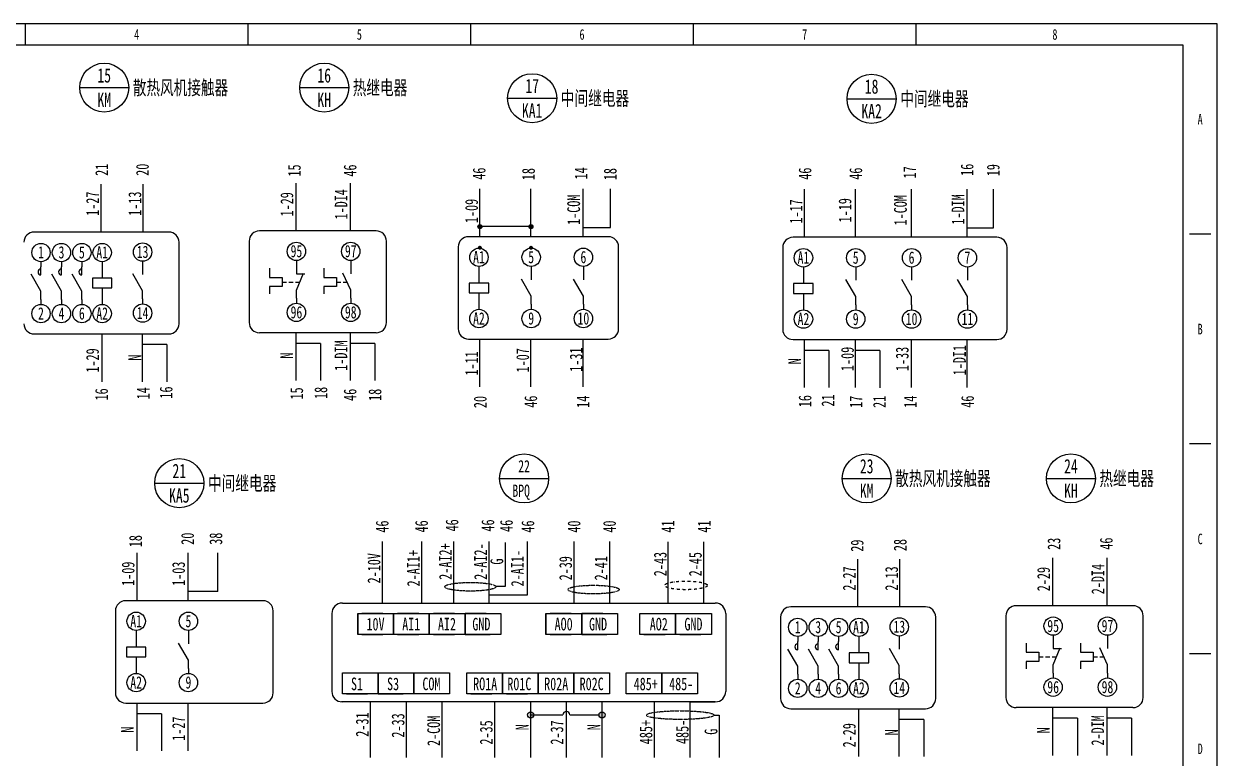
# Model space of a CAD drawing. Header units: millimetres. Extents: x 401220 to 2750366, y -101310 to 943175.
# Drawn here: x 1201419 to 1242890, y 408745 to 434274 of the extents above; entities that cross this region are included whole.
import ezdxf
from ezdxf.enums import TextEntityAlignment as Align

# ---------------------------------------------------------------- set-up
doc = ezdxf.new("R2010")
doc.units = ezdxf.units.MM
doc.linetypes.add('DASHDOT', pattern=[1, 0.5, -0.25, 0, -0.25])
doc.styles.add('IDQSTYLE', font='NSimSun.ttf', dxfattribs={"width": 0.7})

msp = doc.modelspace()

# ---------------------------------------------------------------- hatches: boundary and pattern name
h = msp.add_hatch(color=256)
h.dxf.hatch_style = 1
h.paths.add_polyline_path([(1217268.5, 427294.2, 0.4142136), (1217199.2, 427224.8), (1217268.5, 427224.8)])
h.paths.add_polyline_path([(1217268.5, 427224.8), (1217199.2, 427224.8, 0.4142136), (1217268.5, 427155.4)])
h.paths.add_polyline_path([(1217337.9, 427224.8, 0.4142136), (1217268.5, 427294.2), (1217268.5, 427155.4, 0.4142136)])
h = msp.add_hatch(color=256)
h.dxf.hatch_style = 1
h.paths.add_polyline_path([(1219043.9, 427294.2, 0.4142136), (1218974.5, 427224.8), (1219043.9, 427224.8)])
h.paths.add_polyline_path([(1219043.9, 427224.8), (1218974.5, 427224.8, 0.4142136), (1219043.9, 427155.4)])
h.paths.add_polyline_path([(1219113.2, 427224.8, 0.4142136), (1219043.9, 427294.2), (1219043.9, 427155.4, 0.4142136)])
h = msp.add_hatch(color=256)
h.dxf.hatch_style = 1
h.paths.add_polyline_path([(1217268.5, 426559.2, 0.4142136), (1217199.2, 426489.8), (1217268.5, 426489.8)])
h.paths.add_polyline_path([(1217268.5, 426489.8), (1217199.2, 426489.8, 0.4142136), (1217268.5, 426420.4)])
h.paths.add_polyline_path([(1217337.9, 426489.8, 0.4142136), (1217268.5, 426559.2), (1217268.5, 426420.4, 0.4142136)])
h = msp.add_hatch(color=256)
h.dxf.hatch_style = 1
h.paths.add_polyline_path([(1219043.9, 426559.2, 0.4142136), (1218974.5, 426489.8), (1219043.9, 426489.8)])
h.paths.add_polyline_path([(1219043.9, 426489.8), (1218974.5, 426489.8, 0.4142136), (1219043.9, 426420.4)])
h.paths.add_polyline_path([(1219113.2, 426489.8, 0.4142136), (1219043.9, 426559.2), (1219043.9, 426420.4, 0.4142136)])
h = msp.add_hatch(color=256)
h.dxf.hatch_style = 1
h.paths.add_polyline_path([(1219033.1, 410357.5, 0.4142136), (1218925.1, 410249.5, 0.4142136), (1219033.1, 410141.5)])
h.paths.add_polyline_path([(1219141, 410249.5), (1219033.1, 410249.5), (1219033.1, 410141.5, 0.4142136)])
h.paths.add_polyline_path([(1219033.1, 410357.5), (1219033.1, 410249.5), (1219141, 410249.5, 0.4142136)])
h.paths.add_polyline_path([(1221515.5, 410357.5, 0.4142136), (1221407.6, 410249.5, 0.4142136), (1221515.5, 410141.5)])
h.paths.add_polyline_path([(1221515.5, 410357.5), (1221515.5, 410141.5, 0.4142136), (1221623.5, 410249.5, 0.4142136)])

# ---------------------------------------------------------------- linework, layer by layer
at = {"ltscale": 4}
for p, q in [((1201471.9, 433536.7), (1201471.9, 434273.7)), ((1209210.2, 433536.7), (1209210.2, 434273.7)), ((1216948.5, 433536.7), (1216948.5, 434273.7)), ((1224686.7, 433536.7), (1224686.7, 434273.7)), ((1232425, 433536.7), (1232425, 434273.7)), ((1241932.1, 426977.6), (1242669.1, 426977.6)), ((1241932.1, 419681.5), (1242669.1, 419681.5)), ((1241932.1, 412385.4), (1242669.1, 412385.4))]:
    msp.add_line(p, q, dxfattribs=at)
for p, q in [((1203361.9, 432056.8), (1205062.8, 432056.8)), ((1211006.5, 432056.8), (1212707.3, 432056.8)), ((1218231, 431686.3), (1219937.8, 431686.3)), ((1230028.2, 431668.4), (1231735, 431668.4)), ((1204103.4, 427035.4), (1204103.4, 428696)), ((1205568.4, 427035.4), (1205568.4, 428696)), ((1205568.4, 427035.4), (1205568.4, 428696)), ((1205568.4, 427035.4), (1205568.4, 428696)), ((1210885.6, 427076.2), (1210885.6, 428736.7)), ((1212772.6, 427076.2), (1212772.6, 428736.7)), ((1217268.5, 426872.2), (1217268.5, 428538.6)), ((1217268.5, 426872.2), (1217268.5, 428538.6)), ((1219043.9, 426872.2), (1219043.9, 428538.6)), ((1219043.9, 426872.2), (1219043.9, 428538.6)), ((1220858.6, 426872.2), (1220858.6, 428538.6)), ((1220858.6, 426872.2), (1220858.6, 428538.6)), ((1221810.1, 427459.7), (1221810.1, 428538.6)), ((1221810.1, 427195.4), (1221810.1, 428538.6)), ((1221810.1, 427459.7), (1221810.1, 428538.6)), ((1221810.1, 427195.4), (1221810.1, 428538.6)), ((1228547.3, 426854.3), (1228547.3, 428520.7)), ((1228547.3, 426854.3), (1228547.3, 428520.7)), ((1230322.6, 426854.3), (1230322.6, 428520.7)), ((1230322.6, 426854.3), (1230322.6, 428520.7)), ((1232264.4, 426854.3), (1232264.4, 428520.7)), ((1232264.4, 426854.3), (1232264.4, 428520.7)), ((1234206.1, 426854.3), (1234206.1, 428520.7)), ((1234206.1, 426854.3), (1234206.1, 428520.7)), ((1235120.2, 427177.6), (1235120.2, 428520.7)), ((1235120.2, 427177.6), (1235120.2, 428520.7)), ((1219043.9, 427224.8), (1217268.5, 427224.8)), ((1220858.6, 427195.4), (1221810.1, 427195.4)), ((1220858.6, 427195.4), (1221810.1, 427195.4)), ((1234206.1, 427177.6), (1235120.2, 427177.6)), ((1234206.1, 427177.6), (1235120.2, 427177.6)), ((1206456.5, 427035.4), (1201773.4, 427035.4)), ((1206456.5, 427035.4), (1201929.6, 427035.4)), ((1213666.4, 427076.2), (1209604.2, 427076.2)), ((1219936, 426872.2), (1216871, 426872.2)), ((1219936, 426872.2), (1216871, 426872.2)), ((1221731.5, 426872.2), (1216935.5, 426872.2)), ((1221731.5, 426872.2), (1216935.5, 426872.2)), ((1220557, 426872.2), (1217492, 426872.2)), ((1220557, 426872.2), (1217492, 426872.2)), ((1232187.5, 426854.3), (1228149.8, 426854.3)), ((1232187.5, 426854.3), (1228149.8, 426854.3)), ((1235233.5, 426854.3), (1232187.5, 426854.3)), ((1235233.5, 426854.3), (1232187.5, 426854.3)), ((1206810.8, 423846.4), (1206810.8, 426681.1)), ((1209249.9, 426721.8), (1209249.9, 423887.1)), ((1214020.8, 423887.1), (1214020.8, 426721.8)), ((1216515.4, 426516.6), (1216515.4, 423671.9)), ((1216515.4, 426516.6), (1216515.4, 423671.9)), ((1222087.1, 423671.9), (1222087.1, 426516.6)), ((1222087.1, 423671.9), (1222087.1, 426516.6)), ((1227794.2, 426498.7), (1227794.2, 423654.1)), ((1227794.2, 426498.7), (1227794.2, 423654.1)), ((1235589.1, 423654.1), (1235589.1, 426498.7)), ((1235589.1, 423654.1), (1235589.1, 426498.7)), ((1202014.5, 426004.6), (1202014.5, 425828.2)), ((1202725.7, 426004.6), (1202725.7, 425828.2)), ((1203434.4, 426004.6), (1203434.4, 425828.2)), ((1204140.6, 426004.6), (1204140.6, 425828.2)), ((1205545.2, 426020.5), (1205545.2, 425844.2)), ((1210891.5, 426045.3), (1210891.5, 425869)), ((1212778.5, 426045.3), (1212778.5, 425869)), ((1202014.5, 424977.8), (1201674.4, 425567)), ((1202014.5, 425544.7), (1202014.5, 425828.2)), ((1202725.7, 424977.8), (1202385.6, 425567)), ((1202725.7, 425544.7), (1202725.7, 425828.2)), ((1203434.4, 424977.8), (1203094.2, 425567)), ((1203434.4, 425544.7), (1203434.4, 425828.2)), ((1204140.6, 425828.2), (1204140.6, 425431.4)), ((1205545.2, 424993.8), (1205205, 425582.9)), ((1205545.2, 425844.2), (1205545.2, 425560.7)), ((1209952.7, 425775.3), (1209952.7, 425454.6)), ((1210891.5, 425869), (1210891.5, 425585.5)), ((1210891.5, 425018.6), (1211140.5, 425607.7)), ((1210891.5, 425585.5), (1211179, 425585.5)), ((1211839.8, 425775.3), (1211839.8, 425454.6)), ((1212778.5, 425018.6), (1212509.4, 425607.7)), ((1212778.5, 425869), (1212778.5, 425585.5)), ((1217235, 425837.7), (1217235, 425660.7)), ((1217235, 425837.7), (1217235, 425660.7)), ((1217235, 425660.7), (1217235, 425262.5)), ((1217235, 425660.7), (1217235, 425262.5)), ((1219049.8, 425837.7), (1219049.8, 425660.7)), ((1219049.8, 425837.7), (1219049.8, 425660.7)), ((1219049.8, 425660.7), (1219049.8, 425376.2)), ((1219049.8, 425660.7), (1219049.8, 425376.2)), ((1220864.5, 425837.7), (1220864.5, 425660.7)), ((1220864.5, 425837.7), (1220864.5, 425660.7)), ((1220864.5, 425660.7), (1220864.5, 425376.2)), ((1220864.5, 425660.7), (1220864.5, 425376.2)), ((1228513.8, 425819.9), (1228513.8, 425642.9)), ((1228513.8, 425819.9), (1228513.8, 425642.9)), ((1228513.8, 425642.9), (1228513.8, 425244.6)), ((1228513.8, 425642.9), (1228513.8, 425244.6)), ((1230328.5, 425819.9), (1230328.5, 425642.9)), ((1230328.5, 425819.9), (1230328.5, 425642.9)), ((1230328.5, 425642.9), (1230328.5, 425358.4)), ((1230328.5, 425642.9), (1230328.5, 425358.4)), ((1232270.3, 425819.9), (1232270.3, 425642.9)), ((1232270.3, 425819.9), (1232270.3, 425642.9)), ((1232270.3, 425642.9), (1232270.3, 425358.4)), ((1232270.3, 425642.9), (1232270.3, 425358.4)), ((1234212, 425819.9), (1234212, 425642.9)), ((1234212, 425819.9), (1234212, 425642.9)), ((1234212, 425642.9), (1234212, 425358.4)), ((1234212, 425642.9), (1234212, 425358.4)), ((1203800.4, 425431.4), (1203800.4, 425091.2)), ((1204480.7, 425431.4), (1203800.4, 425431.4)), ((1203800.4, 425091.2), (1204480.7, 425091.2)), ((1204140.6, 425091.2), (1204140.6, 424694.3)), ((1204480.7, 425091.2), (1204480.7, 425431.4)), ((1209952.7, 425454.6), (1210396.1, 425454.6)), ((1210396.1, 425139.8), (1209952.7, 425139.8)), ((1209952.7, 425139.8), (1209952.7, 424883.3)), ((1210396.1, 425454.6), (1210396.1, 425139.8)), ((1210396.1, 425297.2), (1210548.3, 425297.2)), ((1210626.5, 425297.2), (1210778.8, 425297.2)), ((1210857, 425297.2), (1211009.3, 425297.2)), ((1211839.8, 425454.6), (1212283.1, 425454.6)), ((1212283.1, 425139.8), (1211839.8, 425139.8)), ((1211839.8, 425139.8), (1211839.8, 424883.3)), ((1212283.1, 425454.6), (1212283.1, 425139.8)), ((1212283.1, 425297.2), (1212435.4, 425297.2)), ((1212513.6, 425297.2), (1212665.9, 425297.2)), ((1216893.7, 425262.5), (1216893.7, 424921.1)), ((1217576.4, 425262.5), (1216893.7, 425262.5)), ((1216893.7, 425262.5), (1216893.7, 424921.1)), ((1217576.4, 425262.5), (1216893.7, 425262.5)), ((1217576.4, 424921.1), (1217576.4, 425262.5)), ((1217576.4, 424921.1), (1217576.4, 425262.5)), ((1219049.8, 424807.3), (1218708.4, 425398.6)), ((1219049.8, 424807.3), (1218708.4, 425398.6)), ((1220864.5, 424807.3), (1220523.1, 425398.6)), ((1220864.5, 424807.3), (1220523.1, 425398.6)), ((1228172.4, 425244.6), (1228172.4, 424903.3)), ((1228855.2, 425244.6), (1228172.4, 425244.6)), ((1228172.4, 425244.6), (1228172.4, 424903.3)), ((1228855.2, 425244.6), (1228172.4, 425244.6)), ((1228855.2, 424903.3), (1228855.2, 425244.6)), ((1228855.2, 424903.3), (1228855.2, 425244.6)), ((1230328.5, 424789.5), (1229987.2, 425380.7)), ((1230328.5, 424789.5), (1229987.2, 425380.7)), ((1232270.3, 424789.5), (1231928.9, 425380.7)), ((1232270.3, 424789.5), (1231928.9, 425380.7)), ((1234212, 424789.5), (1233870.6, 425380.7)), ((1234212, 424789.5), (1233870.6, 425380.7)), ((1202014.5, 424694.3), (1202014.5, 424977.8)), ((1202014.5, 424694.3), (1202014.5, 424520.9)), ((1202725.7, 424694.3), (1202725.7, 424977.8)), ((1202725.7, 424694.3), (1202725.7, 424520.9)), ((1203434.4, 424694.3), (1203434.4, 424977.8)), ((1203434.4, 424694.3), (1203434.4, 424520.9)), ((1204140.6, 424694.3), (1204140.6, 424520.9)), ((1205545.2, 424710.3), (1205545.2, 424993.8)), ((1205545.2, 424710.3), (1205545.2, 424536.8)), ((1210891.5, 424735.1), (1210891.5, 425018.6)), ((1210891.5, 424735.1), (1210891.5, 424561.7)), ((1212778.5, 424735.1), (1212778.5, 425018.6)), ((1212778.5, 424735.1), (1212778.5, 424561.7)), ((1216893.7, 424921.1), (1217576.4, 424921.1)), ((1216893.7, 424921.1), (1217576.4, 424921.1)), ((1217235, 424921.1), (1217235, 424522.8)), ((1217235, 424921.1), (1217235, 424522.8)), ((1219049.8, 424522.8), (1219049.8, 424807.3)), ((1219049.8, 424522.8), (1219049.8, 424807.3)), ((1220864.5, 424522.8), (1220864.5, 424807.3)), ((1220864.5, 424522.8), (1220864.5, 424807.3)), ((1228172.4, 424903.3), (1228855.2, 424903.3)), ((1228172.4, 424903.3), (1228855.2, 424903.3)), ((1228513.8, 424903.3), (1228513.8, 424505)), ((1228513.8, 424903.3), (1228513.8, 424505)), ((1230328.5, 424505), (1230328.5, 424789.5)), ((1230328.5, 424505), (1230328.5, 424789.5)), ((1230328.5, 424505), (1230328.5, 424789.5)), ((1230328.5, 424505), (1230328.5, 424789.5)), ((1232270.3, 424505), (1232270.3, 424789.5)), ((1232270.3, 424505), (1232270.3, 424789.5)), ((1234212, 424505), (1234212, 424789.5)), ((1234212, 424505), (1234212, 424789.5)), ((1217235, 424522.8), (1217235, 424348.8)), ((1217235, 424522.8), (1217235, 424348.8)), ((1219049.8, 424522.8), (1219049.8, 424348.8)), ((1219049.8, 424522.8), (1219049.8, 424348.8)), ((1220864.5, 424522.8), (1220864.5, 424348.8)), ((1220864.5, 424522.8), (1220864.5, 424348.8)), ((1228513.8, 424505), (1228513.8, 424331)), ((1228513.8, 424505), (1228513.8, 424331)), ((1230328.5, 424505), (1230328.5, 424331)), ((1230328.5, 424505), (1230328.5, 424331)), ((1232270.3, 424505), (1232270.3, 424331)), ((1232270.3, 424505), (1232270.3, 424331)), ((1234212, 424505), (1234212, 424331)), ((1234212, 424505), (1234212, 424331)), ((1201773.4, 423492), (1206456.5, 423492)), ((1204137.8, 421831.5), (1204137.8, 423492)), ((1205545.2, 421831.5), (1205545.2, 423492)), ((1205545.2, 421831.5), (1205545.2, 423492)), ((1213666.4, 423532.8), (1209604.2, 423532.8)), ((1210885.6, 421872.2), (1210885.6, 423532.8)), ((1212772.6, 421872.2), (1212772.6, 423532.8)), ((1206392.2, 423121.4), (1205545.2, 423121.4)), ((1206392.2, 423121.4), (1205545.2, 423121.4)), ((1206392.2, 423121.4), (1206392.2, 421831.5)), ((1206392.2, 423121.4), (1206392.2, 421831.5)), ((1206392.2, 423121.4), (1206392.2, 421831.5)), ((1206392.2, 423121.4), (1206392.2, 421831.5)), ((1211732.6, 423162.2), (1210885.6, 423162.2)), ((1211732.6, 423162.2), (1210885.6, 423162.2)), ((1211732.6, 423162.2), (1211732.6, 421872.2)), ((1211732.6, 423162.2), (1211732.6, 421872.2)), ((1211732.6, 423162.2), (1211732.6, 421872.2)), ((1211732.6, 423162.2), (1211732.6, 421872.2)), ((1213619.7, 423162.2), (1212772.6, 423162.2)), ((1213619.7, 423162.2), (1212772.6, 423162.2)), ((1213619.7, 423162.2), (1213619.7, 421872.2)), ((1213619.7, 423162.2), (1213619.7, 421872.2)), ((1213619.7, 423162.2), (1213619.7, 421872.2)), ((1213619.7, 423162.2), (1213619.7, 421872.2)), ((1216871, 423316.3), (1219936, 423316.3)), ((1216871, 423316.3), (1219936, 423316.3)), ((1216935.5, 423316.3), (1221731.5, 423316.3)), ((1216935.5, 423316.3), (1221731.5, 423316.3)), ((1217268.5, 421649.9), (1217268.5, 423316.3)), ((1217268.5, 421649.9), (1217268.5, 423316.3)), ((1217492, 423316.3), (1220557, 423316.3)), ((1217492, 423316.3), (1220557, 423316.3)), ((1219043.9, 421649.9), (1219043.9, 423316.3)), ((1219043.9, 421649.9), (1219043.9, 423316.3)), ((1220858.6, 421649.9), (1220858.6, 423316.3)), ((1220858.6, 421649.9), (1220858.6, 423316.3)), ((1228149.8, 423298.5), (1232187.5, 423298.5)), ((1228149.8, 423298.5), (1232187.5, 423298.5)), ((1228547.3, 421632.1), (1228547.3, 423298.5)), ((1228547.3, 421632.1), (1228547.3, 423298.5)), ((1228547.3, 421632.1), (1228547.3, 423298.5)), ((1228547.3, 421632.1), (1228547.3, 423298.5)), ((1230322.6, 421632.1), (1230322.6, 423298.5)), ((1230322.6, 421632.1), (1230322.6, 423298.5)), ((1232187.5, 423298.5), (1235233.5, 423298.5)), ((1232187.5, 423298.5), (1235233.5, 423298.5)), ((1232264.4, 421632.1), (1232264.4, 423298.5)), ((1232264.4, 421632.1), (1232264.4, 423298.5)), ((1234206.1, 421632.1), (1234206.1, 423298.5)), ((1234206.1, 421632.1), (1234206.1, 423298.5)), ((1229394.4, 422922.1), (1228547.3, 422922.1)), ((1229394.4, 422922.1), (1228547.3, 422922.1)), ((1229394.4, 422922.1), (1229394.4, 421632.1)), ((1229394.4, 422922.1), (1229394.4, 421632.1)), ((1229394.4, 422922.1), (1229394.4, 421632.1)), ((1229394.4, 422922.1), (1229394.4, 421632.1)), ((1231169.7, 422912.5), (1230322.6, 422912.5)), ((1231169.7, 422912.5), (1230322.6, 422912.5)), ((1231169.7, 422912.5), (1231169.7, 421622.5)), ((1231169.7, 422912.5), (1231169.7, 421622.5)), ((1231169.7, 422912.5), (1231169.7, 421622.5)), ((1231169.7, 422912.5), (1231169.7, 421622.5)), ((1217951, 418468.9), (1219656, 418468.9)), ((1229860, 418468.9), (1231560.8, 418468.9)), ((1236957.2, 418468.9), (1238658.1, 418468.9)), ((1205967.2, 418303.7), (1207674, 418303.7)), ((1213879.6, 414349.5), (1213879.6, 416280.9)), ((1213879.6, 414135.6), (1213879.6, 416067)), ((1215251.8, 414349.5), (1215251.8, 416280.9)), ((1215251.8, 414135.6), (1215251.8, 416067)), ((1216363.4, 414349.5), (1216363.4, 416280.9)), ((1216363.4, 414135.6), (1216363.4, 416067)), ((1217585.9, 414349.5), (1217585.9, 416280.9)), ((1217585.9, 414135.6), (1217585.9, 416067)), ((1218155.2, 414721.6), (1218155.2, 416244.7)), ((1218926.4, 414427.3), (1218926.4, 416280.9)), ((1220548, 414349.5), (1220548, 416280.9)), ((1220548, 414135.6), (1220548, 416067)), ((1221789.3, 414349.5), (1221789.3, 416280.9)), ((1221789.3, 414135.6), (1221789.3, 416067)), ((1223813.6, 414335.5), (1223813.6, 416266.9)), ((1223813.6, 414135.6), (1223813.6, 416067)), ((1225054.8, 414335.5), (1225054.8, 416266.9)), ((1225054.8, 414135.6), (1225054.8, 416067)), ((1205355.4, 414216.5), (1205355.4, 415882.9)), ((1205355.4, 414216.5), (1205355.4, 415882.9)), ((1207130.8, 414216.5), (1207130.8, 415882.9)), ((1207130.8, 414216.5), (1207130.8, 415882.9)), ((1208155.2, 414539.8), (1208155.2, 415882.9)), ((1208155.2, 414539.8), (1208155.2, 415882.9)), ((1230403.1, 414005.3), (1230403.1, 415665.9)), ((1231868.1, 414005.3), (1231868.1, 415665.9)), ((1231868.1, 414005.3), (1231868.1, 415665.9)), ((1231868.1, 414005.3), (1231868.1, 415665.9)), ((1237185.3, 414046.1), (1237185.3, 415706.6)), ((1239072.3, 414046.1), (1239072.3, 415706.6)), ((1217821.1, 414721.6), (1218155.2, 414721.6)), ((1208155.2, 414539.8), (1207130.8, 414539.8)), ((1217585.9, 414427.3), (1218795.6, 414427.3)), ((1218795.6, 414427.3), (1218926.4, 414427.3)), ((1208022.9, 414216.5), (1204957.9, 414216.5)), ((1208022.9, 414216.5), (1204957.9, 414216.5)), ((1209728.7, 414216.5), (1204996.5, 414216.5)), ((1209728.7, 414216.5), (1204996.5, 414216.5)), ((1212487.7, 414135.6), (1225447.8, 414135.6)), ((1232756.2, 414005.3), (1228073.1, 414005.3)), ((1232756.2, 414005.3), (1228229.2, 414005.3)), ((1239966.1, 414046.1), (1235903.9, 414046.1)), ((1204602.3, 413860.9), (1204602.3, 411016.3)), ((1204602.3, 413860.9), (1204602.3, 411016.3)), ((1210084.3, 411016.3), (1210084.3, 413860.9)), ((1210084.3, 411016.3), (1210084.3, 413860.9)), ((1213027.6, 413770), (1213027.6, 413038.8)), ((1213899, 413770), (1213167.8, 413770)), ((1214268.8, 413770), (1214268.8, 413038.8)), ((1214268.8, 413770), (1214268.8, 413038.8)), ((1214268.8, 413038.8), (1214268.8, 413770)), ((1215140.2, 413770), (1214409, 413770)), ((1215510.1, 413770), (1215510.1, 413038.8)), ((1215510.1, 413770), (1215510.1, 413038.8)), ((1215510.1, 413038.8), (1215510.1, 413770)), ((1216381.5, 413770), (1215650.3, 413770)), ((1217482.5, 413770), (1216751.3, 413770)), ((1216751.3, 413770), (1216751.3, 413038.8)), ((1216751.3, 413038.8), (1216751.3, 413770)), ((1219565, 413770), (1219565, 413038.8)), ((1220436.4, 413770), (1219705.2, 413770)), ((1221537.5, 413770), (1220806.3, 413770)), ((1220806.3, 413770), (1220806.3, 413038.8)), ((1220806.3, 413038.8), (1220806.3, 413770)), ((1227718.8, 413651), (1227718.8, 410816.2)), ((1233110.5, 410816.2), (1233110.5, 413651)), ((1235549.5, 413691.7), (1235549.5, 410857)), ((1240320.4, 410857), (1240320.4, 413691.7)), ((1205321.9, 413182), (1205321.9, 413005.1)), ((1205321.9, 413182), (1205321.9, 413005.1)), ((1207136.7, 413182), (1207136.7, 413005.1)), ((1207136.7, 413182), (1207136.7, 413005.1)), ((1205321.9, 413005.1), (1205321.9, 412606.8)), ((1205321.9, 413005.1), (1205321.9, 412606.8)), ((1207136.7, 412151.7), (1206795.3, 412742.9)), ((1207136.7, 412151.7), (1206795.3, 412742.9)), ((1207136.7, 413005.1), (1207136.7, 412720.6)), ((1207136.7, 413005.1), (1207136.7, 412720.6)), ((1213167.8, 413038.8), (1213899, 413038.8)), ((1214409, 413038.8), (1215140.2, 413038.8)), ((1215650.3, 413038.8), (1216381.5, 413038.8)), ((1216751.3, 413038.8), (1217482.5, 413038.8)), ((1216891.5, 413038.8), (1217622.7, 413038.8)), ((1219705.2, 413038.8), (1220436.4, 413038.8)), ((1220806.3, 413038.8), (1221537.5, 413038.8)), ((1220946.5, 413038.8), (1221677.7, 413038.8)), ((1222970.8, 413038.8), (1223702, 413038.8)), ((1224212, 413038.8), (1224943.2, 413038.8)), ((1228314.2, 412974.4), (1228314.2, 412798.1)), ((1228314.2, 412514.6), (1228314.2, 412798.1)), ((1229025.4, 412974.4), (1229025.4, 412798.1)), ((1229025.4, 412514.6), (1229025.4, 412798.1)), ((1229734.1, 412974.4), (1229734.1, 412798.1)), ((1229734.1, 412514.6), (1229734.1, 412798.1)), ((1230440.2, 412974.4), (1230440.2, 412798.1)), ((1230440.2, 412798.1), (1230440.2, 412401.2)), ((1231844.8, 412990.4), (1231844.8, 412814)), ((1231844.8, 412814), (1231844.8, 412530.6)), ((1236252.4, 412745.1), (1236252.4, 412424.5)), ((1237191.1, 413015.2), (1237191.1, 412838.9)), ((1237191.1, 412838.9), (1237191.1, 412555.4)), ((1238139.4, 412745.1), (1238139.4, 412424.5)), ((1239078.2, 413015.2), (1239078.2, 412838.9)), ((1239078.2, 412838.9), (1239078.2, 412555.4)), ((1204980.6, 412606.8), (1204980.6, 412265.5)), ((1205663.3, 412606.8), (1204980.6, 412606.8)), ((1204980.6, 412606.8), (1204980.6, 412265.5)), ((1205663.3, 412606.8), (1204980.6, 412606.8)), ((1204980.6, 412265.5), (1205663.3, 412265.5)), ((1204980.6, 412265.5), (1205663.3, 412265.5)), ((1205321.9, 412265.5), (1205321.9, 411867.2)), ((1205321.9, 412265.5), (1205321.9, 411867.2)), ((1205663.3, 412265.5), (1205663.3, 412606.8)), ((1205663.3, 412265.5), (1205663.3, 412606.8)), ((1228314.2, 411947.7), (1227974, 412536.9)), ((1229025.4, 411947.7), (1228685.2, 412536.9)), ((1229734.1, 411947.7), (1229393.9, 412536.9)), ((1230100.1, 412401.2), (1230100.1, 412061.1)), ((1230780.4, 412401.2), (1230100.1, 412401.2)), ((1230780.4, 412061.1), (1230780.4, 412401.2)), ((1231844.8, 411963.6), (1231504.7, 412552.8)), ((1236252.4, 412424.5), (1236695.7, 412424.5)), ((1236695.7, 412424.5), (1236695.7, 412109.7)), ((1236695.7, 412267.1), (1236848, 412267.1)), ((1236926.2, 412267.1), (1237078.5, 412267.1)), ((1237156.7, 412267.1), (1237308.9, 412267.1)), ((1237191.1, 411988.4), (1237440.2, 412577.6)), ((1237191.1, 412555.4), (1237478.7, 412555.4)), ((1238139.4, 412424.5), (1238582.8, 412424.5)), ((1238582.8, 412424.5), (1238582.8, 412109.7)), ((1238582.8, 412267.1), (1238735, 412267.1)), ((1239078.2, 411988.4), (1238809, 412577.6)), ((1238813.3, 412267.1), (1238965.5, 412267.1)), ((1205321.9, 411867.2), (1205321.9, 411693.2)), ((1205321.9, 411867.2), (1205321.9, 411693.2)), ((1207136.7, 411867.2), (1207136.7, 412151.7)), ((1207136.7, 411867.2), (1207136.7, 412151.7)), ((1207136.7, 411867.2), (1207136.7, 411693.2)), ((1207136.7, 411867.2), (1207136.7, 411693.2)), ((1228314.2, 411664.2), (1228314.2, 411947.7)), ((1229025.4, 411664.2), (1229025.4, 411947.7)), ((1229734.1, 411664.2), (1229734.1, 411947.7)), ((1230100.1, 412061.1), (1230780.4, 412061.1)), ((1230440.2, 412061.1), (1230440.2, 411664.2)), ((1231844.8, 411680.2), (1231844.8, 411963.6)), ((1236695.7, 412109.7), (1236252.4, 412109.7)), ((1236252.4, 412109.7), (1236252.4, 411853.2)), ((1237191.1, 411705), (1237191.1, 411988.4)), ((1238582.8, 412109.7), (1238139.4, 412109.7)), ((1238139.4, 412109.7), (1238139.4, 411853.2)), ((1239078.2, 411705), (1239078.2, 411988.4)), ((1213729.9, 411709.4), (1213729.9, 410978.2)), ((1213729.9, 410978.2), (1213729.9, 411709.4)), ((1228314.2, 411664.2), (1228314.2, 411490.8)), ((1229025.4, 411664.2), (1229025.4, 411490.8)), ((1229734.1, 411664.2), (1229734.1, 411490.8)), ((1230440.2, 411664.2), (1230440.2, 411490.8)), ((1231844.8, 411680.2), (1231844.8, 411506.7)), ((1237191.1, 411705), (1237191.1, 411531.5)), ((1239078.2, 411705), (1239078.2, 411531.5)), ((1204957.9, 410660.7), (1208022.9, 410660.7)), ((1204957.9, 410660.7), (1208022.9, 410660.7)), ((1204996.5, 410660.7), (1209728.7, 410660.7)), ((1204996.5, 410660.7), (1209728.7, 410660.7)), ((1205355.4, 408994.3), (1205355.4, 410660.7)), ((1205355.4, 408994.3), (1205355.4, 410660.7)), ((1207130.8, 408994.3), (1207130.8, 410660.7)), ((1207130.8, 408994.3), (1207130.8, 410660.7)), ((1212628.8, 410978.2), (1213360, 410978.2)), ((1213471.6, 408770.6), (1213471.6, 410702)), ((1213729.9, 410978.2), (1214461.1, 410978.2)), ((1213870.1, 410978.2), (1214601.3, 410978.2)), ((1214712.9, 408770.6), (1214712.9, 410702)), ((1215954.1, 408770.6), (1215954.1, 410702)), ((1216949, 410978.2), (1217680.2, 410978.2)), ((1217791.8, 408770.6), (1217791.8, 410702)), ((1218190.3, 410978.2), (1218921.5, 410978.2)), ((1219033.1, 408770.6), (1219033.1, 410702)), ((1220274.3, 408770.6), (1220274.3, 410702)), ((1221515.5, 408770.6), (1221515.5, 410702)), ((1223331.8, 408770.6), (1223331.8, 410702)), ((1224568.6, 410702), (1225447.8, 410702)), ((1224573.1, 408770.6), (1224573.1, 410702)), ((1206202.5, 410284.3), (1205355.4, 410284.3)), ((1206202.5, 410284.3), (1205355.4, 410284.3)), ((1206202.5, 410284.3), (1206202.5, 408994.3)), ((1206202.5, 410284.3), (1206202.5, 408994.3)), ((1206202.5, 410284.3), (1206202.5, 408994.3)), ((1206202.5, 410284.3), (1206202.5, 408994.3)), ((1219033.1, 410249.5), (1220148, 410249.5)), ((1220399.3, 410249.5), (1221407.6, 410249.5)), ((1225404.9, 410239.2), (1225580.8, 410239.2)), ((1225580.8, 410239.2), (1225580.8, 408770.6)), ((1228073.1, 410461.9), (1232756.2, 410461.9)), ((1230437.5, 408801.3), (1230437.5, 410461.9)), ((1231844.8, 408801.3), (1231844.8, 410461.9)), ((1231844.8, 408801.3), (1231844.8, 410461.9)), ((1239966.1, 410502.7), (1235903.9, 410502.7)), ((1237185.3, 408842.1), (1237185.3, 410502.7)), ((1239072.3, 408842.1), (1239072.3, 410502.7)), ((1232691.9, 410091.3), (1231844.8, 410091.3)), ((1232691.9, 410091.3), (1231844.8, 410091.3)), ((1232691.9, 410091.3), (1232691.9, 408801.3)), ((1232691.9, 410091.3), (1232691.9, 408801.3)), ((1232691.9, 410091.3), (1232691.9, 408801.3)), ((1232691.9, 410091.3), (1232691.9, 408801.3)), ((1238032.3, 410132.1), (1237185.3, 410132.1)), ((1238032.3, 410132.1), (1237185.3, 410132.1)), ((1238032.3, 410132.1), (1238032.3, 408842.1)), ((1238032.3, 410132.1), (1238032.3, 408842.1)), ((1238032.3, 410132.1), (1238032.3, 408842.1)), ((1238032.3, 410132.1), (1238032.3, 408842.1)), ((1239919.4, 410132.1), (1239072.3, 410132.1)), ((1239919.4, 410132.1), (1239072.3, 410132.1)), ((1239919.4, 410132.1), (1239919.4, 408842.1)), ((1239919.4, 410132.1), (1239919.4, 408842.1)), ((1239919.4, 410132.1), (1239919.4, 408842.1)), ((1239919.4, 410132.1), (1239919.4, 408842.1))]:
    msp.add_line(p, q)
at = {"ltscale": 10}
for p, q in [((1212122.1, 413770), (1212122.1, 411067.6)), ((1225813.4, 413770), (1225813.4, 411067.6)), ((1213906.6, 410702), (1212457.6, 410702)), ((1222681.1, 410702), (1213906.6, 410702)), ((1225447.8, 410702), (1222681.1, 410702))]:
    msp.add_line(p, q, dxfattribs=at)
at = {"ltscale": 4}
for points in [[(1178257, 390497), (1242890.2, 390497), (1242890.2, 434273.7), (1178257, 434273.7)], [(1181131.2, 391234), (1241711, 391234), (1241711, 433536.7), (1181131.2, 433536.7)]]:
    msp.add_lwpolyline(points, close=True, dxfattribs=at)
for points in [[(1213027.6, 413770), (1214268.8, 413770), (1214268.8, 413038.8), (1213027.6, 413038.8)], [(1214268.8, 413770), (1215510.1, 413770), (1215510.1, 413038.8), (1214268.8, 413038.8)], [(1215510.1, 413770), (1216751.3, 413770), (1216751.3, 413038.8), (1215510.1, 413038.8)], [(1216751.3, 413770), (1217992.6, 413770), (1217992.6, 413038.8), (1216751.3, 413038.8)], [(1219565, 413770), (1220806.3, 413770), (1220806.3, 413038.8), (1219565, 413038.8)], [(1220806.3, 413770), (1222047.5, 413770), (1222047.5, 413038.8), (1220806.3, 413038.8)], [(1222830.6, 413770), (1224071.8, 413770), (1224071.8, 413038.8), (1222830.6, 413038.8)], [(1224071.8, 413770), (1225313.1, 413770), (1225313.1, 413038.8), (1224071.8, 413038.8)], [(1212488.6, 411709.4), (1213729.9, 411709.4), (1213729.9, 410978.2), (1212488.6, 410978.2)], [(1213729.9, 411709.4), (1214971.1, 411709.4), (1214971.1, 410978.2), (1213729.9, 410978.2)], [(1214971.1, 411709.4), (1216212.4, 411709.4), (1216212.4, 410978.2), (1214971.1, 410978.2)], [(1216808.8, 411709.4), (1218050, 411709.4), (1218050, 410978.2), (1216808.8, 410978.2)], [(1218050, 411709.4), (1219291.3, 411709.4), (1219291.3, 410978.2), (1218050, 410978.2)], [(1219291.3, 411709.4), (1220532.5, 411709.4), (1220532.5, 410978.2), (1219291.3, 410978.2)], [(1220532.5, 411709.4), (1221773.8, 411709.4), (1221773.8, 410978.2), (1220532.5, 410978.2)], [(1222348.8, 411709.4), (1223590.1, 411709.4), (1223590.1, 410978.2), (1222348.8, 410978.2)], [(1223590.1, 411709.4), (1224831.3, 411709.4), (1224831.3, 410978.2), (1223590.1, 410978.2)]]:
    msp.add_lwpolyline(points, close=True)
for centre, radius in [((1204212.3, 432056.8), 850.4), ((1211856.9, 432056.8), 850.4), ((1219084.4, 431686.3), 853.4), ((1230881.6, 431668.4), 853.4), ((1217268.5, 427224.8), 69.4), ((1219043.9, 427224.8), 69.4), ((1202014.5, 426323.5), 318.9), ((1202725.7, 426323.5), 318.9), ((1203434.4, 426323.5), 318.9), ((1204140.6, 426323.5), 318.9), ((1205545.2, 426339.4), 318.9), ((1210891.5, 426364.2), 318.9), ((1212778.5, 426364.2), 318.9), ((1217235, 426157.7), 320), ((1217235, 426157.7), 320), ((1219049.8, 426157.7), 320), ((1219049.8, 426157.7), 320), ((1220864.5, 426157.7), 320), ((1220864.5, 426157.7), 320), ((1228513.8, 426139.9), 320), ((1228513.8, 426139.9), 320), ((1230328.5, 426139.9), 320), ((1230328.5, 426139.9), 320), ((1232270.3, 426139.9), 320), ((1232270.3, 426139.9), 320), ((1234212, 426139.9), 320), ((1234212, 426139.9), 320), ((1202014.5, 424202), 318.9), ((1202725.7, 424202), 318.9), ((1203434.4, 424202), 318.9), ((1204140.6, 424202), 318.9), ((1205545.2, 424217.9), 318.9), ((1210891.5, 424242.7), 318.9), ((1212778.5, 424242.7), 318.9), ((1217235, 424028.8), 320), ((1217235, 424028.8), 320), ((1219049.8, 424028.8), 320), ((1219049.8, 424028.8), 320), ((1220864.5, 424028.8), 320), ((1220864.5, 424028.8), 320), ((1228513.8, 424010.9), 320), ((1228513.8, 424010.9), 320), ((1230328.5, 424010.9), 320), ((1230328.5, 424010.9), 320), ((1232270.3, 424010.9), 320), ((1232270.3, 424010.9), 320), ((1234212, 424010.9), 320), ((1234212, 424010.9), 320), ((1218803.5, 418468.9), 852.5), ((1230710.4, 418468.9), 850.4), ((1237807.6, 418468.9), 850.4), ((1206820.6, 418303.7), 853.4), ((1205321.9, 413502.1), 320), ((1205321.9, 413502.1), 320), ((1207136.7, 413502.1), 320), ((1207136.7, 413502.1), 320), ((1228314.2, 413293.3), 318.9), ((1229025.4, 413293.3), 318.9), ((1229734.1, 413293.3), 318.9), ((1230440.2, 413293.3), 318.9), ((1231844.8, 413309.3), 318.9), ((1237191.1, 413334.1), 318.9), ((1239078.2, 413334.1), 318.9), ((1205321.9, 411373.1), 320), ((1205321.9, 411373.1), 320), ((1207136.7, 411373.1), 320), ((1207136.7, 411373.1), 320), ((1228314.2, 411171.9), 318.9), ((1229025.4, 411171.9), 318.9), ((1229734.1, 411171.9), 318.9), ((1230440.2, 411171.9), 318.9), ((1231844.8, 411187.8), 318.9), ((1237191.1, 411212.6), 318.9), ((1239078.2, 411212.6), 318.9), ((1219033.1, 410249.5), 108), ((1221515.5, 410249.5), 108)]:
    msp.add_circle(centre, radius)
for centre, radius, start, end in [((1201773.4, 426681.1), 354.3, 90, 180), ((1206456.5, 426681.1), 354.3, 0, 90), ((1209604.2, 426721.8), 354.3, 90, 180), ((1213666.4, 426721.8), 354.3, 0, 90), ((1216871, 426516.6), 355.6, 90, 180), ((1216871, 426516.6), 355.6, 90, 180), ((1221731.5, 426516.6), 355.6, 0, 90), ((1221731.5, 426516.6), 355.6, 0, 90), ((1228149.8, 426498.7), 355.6, 90, 180), ((1228149.8, 426498.7), 355.6, 90, 180), ((1235233.5, 426498.7), 355.6, 0, 90), ((1235233.5, 426498.7), 355.6, 0, 90), ((1202014.5, 425646.8), 102, 90, 270), ((1202725.7, 425646.8), 102, 90, 270), ((1203434.4, 425646.8), 102, 90, 270), ((1201773.4, 423846.4), 354.3, 180, 270), ((1206456.5, 423846.4), 354.3, 270, 0), ((1209604.2, 423887.1), 354.3, 180, 270), ((1213666.4, 423887.1), 354.3, 270, 0), ((1216871, 423671.9), 355.6, 180, 270), ((1216871, 423671.9), 355.6, 180, 270), ((1221731.5, 423671.9), 355.6, 270, 0), ((1221731.5, 423671.9), 355.6, 270, 0), ((1228149.8, 423654.1), 355.6, 180, 270), ((1228149.8, 423654.1), 355.6, 180, 270), ((1235233.5, 423654.1), 355.6, 270, 0), ((1235233.5, 423654.1), 355.6, 270, 0), ((1204957.9, 413860.9), 355.6, 90, 180), ((1204957.9, 413860.9), 355.6, 90, 180), ((1209728.7, 413860.9), 355.6, 0, 90), ((1209728.7, 413860.9), 355.6, 0, 90), ((1228073.1, 413651), 354.3, 90, 180), ((1232756.2, 413651), 354.3, 0, 90), ((1235903.9, 413691.7), 354.3, 90, 180), ((1239966.1, 413691.7), 354.3, 0, 90), ((1228314.2, 412616.7), 102, 90, 270), ((1229025.4, 412616.7), 102, 90, 270), ((1229734.1, 412616.7), 102, 90, 270), ((1204957.9, 411016.3), 355.6, 180, 270), ((1204957.9, 411016.3), 355.6, 180, 270), ((1209728.7, 411016.3), 355.6, 270, 0), ((1209728.7, 411016.3), 355.6, 270, 0), ((1228073.1, 410816.2), 354.3, 180, 270), ((1232756.2, 410816.2), 354.3, 270, 0), ((1235903.9, 410857), 354.3, 180, 270), ((1239966.1, 410857), 354.3, 270, 0), ((1220273.7, 410234.6), 126.5, 6.74761, 173.25239)]:
    msp.add_arc(centre, radius, start, end)
at = {"ltscale": 10}
for centre, start, end in [((1212487.7, 413770), 90, 180), ((1225447.8, 413770), 0, 90), ((1212487.7, 411067.6), 180, 270), ((1225447.8, 411067.6), 270, 0)]:
    msp.add_arc(centre, 365.6, start, end, dxfattribs=at)
at = {"linetype": 'DASHDOT'}
for centre, major_axis, ratio in [((1216936.3, 414703.2), (891.6, 0), 0.1682311), ((1221215.1, 414605.8), (891.6, 0), 0.1682311), ((1224226.3, 410240.8), (1178.7, 0), 0.127247)]:
    msp.add_ellipse(centre, major_axis=major_axis, ratio=ratio, dxfattribs=at)
at = {"linetype": 'DASHDOT', "ltscale": 200}
msp.add_ellipse((1224430.6, 414751.4), major_axis=(743.6, 0), ratio=0.2017169, dxfattribs=at)

# ---------------------------------------------------------------- texts
at = {"style": 'IDQSTYLE', "width": 0.7}
for s, p in [('4', (1205341, 433610.4)), ('5', (1213079.3, 433610.4)), ('6', (1220817.6, 433610.4)), ('7', (1228555.9, 433610.4)), ('8', (1237252.3, 433610.4)), ('A', (1242300.6, 430662.5)), ('B', (1242300.6, 423366.4)), ('C', (1242300.6, 416070.3)), ('D', (1242300.6, 408774.2))]:
    msp.add_text(s, height=369.2, dxfattribs=at).set_placement(p, align=Align.BOTTOM_CENTER)
for s, height, p in [('15', 496.08, (1204212.3, 432482)), ('16', 496.08, (1211856.9, 432482)), ('17', 497.82, (1219084.4, 432113)), ('18', 497.82, (1230881.6, 432095.1)), ('KM', 496.08, (1204212.3, 431631.6)), ('KH', 496.08, (1211856.9, 431631.6)), ('KA1', 497.82, (1219084.4, 431259.6)), ('KA2', 497.82, (1230881.6, 431241.7)), ('21', 497.82, (1206820.6, 418730.4)), ('22', 426.23, (1218803.5, 418895.2)), ('23', 496.08, (1230710.4, 418894.2)), ('24', 496.08, (1237807.6, 418894.2)), ('KA5', 497.82, (1206820.6, 417877)), ('BPQ ', 426.23, (1218803.5, 418042.7)), ('KM', 496.08, (1230710.4, 418043.7)), ('KH', 496.08, (1237807.6, 418043.7))]:
    msp.add_text(s, height=height, dxfattribs=at).set_placement(p, align=Align.MIDDLE_CENTER)
for s, height, p in [('散热风机接触器', 496.08, (1205204.5, 432056.8)), ('热继电器', 496.08, (1212849, 432056.8)), ('中间继电器', 497.82, (1220080, 431686.3)), ('中间继电器', 497.82, (1231877.3, 431668.4)), ('中间继电器', 497.82, (1207816.2, 418303.7)), ('框架断路器配套', 0.142, (1217951, 418468.9)), ('散热风机接触器', 496.08, (1231702.6, 418468.9)), ('热继电器', 496.08, (1238799.8, 418468.9))]:
    msp.add_text(s, height=height, dxfattribs=at).set_placement(p, align=Align.MIDDLE_LEFT)
for s, p in [('21', (1204122.4, 429200.9)), ('20', (1205537.8, 429200.9)), ('15', (1210817.3, 429174.4)), ('46', (1212753.4, 429173.3)), ('46', (1217238.7, 429064.7)), ('18', (1218953.5, 429049.6)), ('14', (1220781.5, 429076.2)), ('18', (1221795.8, 429049.6)), ('46', (1228565.1, 429064.7)), ('46', (1230329.8, 429064.7)), ('17', (1232202.8, 429113.4)), ('16', (1234197, 429198.9)), ('19', (1235106, 429187.1)), ('1-27', (1203803.5, 428021.1)), ('1-13', (1205274.7, 428021.1)), ('1-29', (1210558.1, 427999.8)), ('1-DI4', (1212445.1, 427999.8)), ('1-09', (1216975.9, 427768.8)), ('1-COM', (1220526.9, 427810.8)), ('1-17', (1228254.7, 427751)), ('1-19', (1229956.1, 427793)), ('1-COM', (1231883.6, 427793)), ('1-DIM', (1233882.3, 427821.5)), ('1-DIM', (1212438.1, 422740.6)), ('1-09', (1230040.9, 422624.8)), ('1-33', (1231943, 422625.1)), ('1-DI1', (1233934.9, 422582.1)), ('1-29', (1203803.5, 422571.5)), ('N', (1205274.7, 422669.7)), ('N', (1210551.1, 422740.6)), ('1-11', (1216975.9, 422467.4)), ('1-07', (1218754, 422576.7)), ('1-31', (1220611.8, 422598.6)), ('N', (1228203.3, 422543.3)), ('16', (1204116, 421390.4)), ('14', (1205564, 421431.4)), ('16', (1206361.9, 421455.2)), ('15', (1210898.8, 421425)), ('18', (1211739, 421443.8)), ('46', (1212753.4, 421375.7)), ('18', (1213620.4, 421375.7)), ('21', (1229363.4, 421180.1)), ('20', (1217277.7, 421126.1)), ('46', (1219034.3, 421139.2)), ('14', (1220849.7, 421134.5)), ('16', (1228565.2, 421155.9)), ('17', (1230338.4, 421133.2)), ('21', (1231153.1, 421133.2)), ('14', (1232222.6, 421134.5)), ('46', (1234214.5, 421139)), ('46', (1213870.9, 416796.2)), ('46', (1215237.4, 416802.2)), ('46', (1216296.9, 416838.3)), ('46', (1217543, 416832.3)), ('46', (1218187.2, 416820.2)), ('46', (1218933.6, 416796.2)), ('40', (1220538.5, 416796.2)), ('40', (1221771.7, 416796.2)), ('41', (1223799.2, 416796.2)), ('41', (1225061, 416796.2)), ('18', (1205298.1, 416288.8)), ('20', (1207106.6, 416374.3)), ('38', (1208091, 416374.3)), ('23', (1237218.4, 416197.4)), ('46', (1239036.4, 416202.6)), ('2-AI1+', (1214957.8, 415346.9)), ('2-AI2+', (1216069.4, 415578.3)), ('2-AI2-', (1217290.4, 415578.3)), ('29', (1230377.6, 416133.5)), ('28', (1231873.3, 416154.4)), ('1-09', (1205040.9, 415155.2)), ('1-03', (1206793.6, 415155.2)), ('2-10V', (1213585.6, 415346.9)), ('G', (1217858.3, 415578.3)), ('2-AI1-', (1218570.9, 415346.9)), ('2-39', (1220246.4, 415346.9)), ('2-41', (1221474.3, 415346.9)), ('2-43', (1223534.9, 415491.5)), ('2-45', (1224755.6, 415487.9)), ('2-27', (1230103.2, 414991)), ('2-13', (1231574.4, 414991)), ('2-29', (1236857.8, 414969.7)), ('2-DI4', (1238744.8, 414969.7)), ('1-27', (1206794, 409769.7)), ('2-31', (1213177.6, 409910.8)), ('2-33', (1214421.8, 409880.9)), ('2-COM', (1215661.7, 409695.2)), ('2-DIM', (1238737.8, 409710.5)), ('N', (1205011.7, 409734.2)), ('2-35', (1217488.2, 409637.7)), ('N', (1218736.5, 409821.8)), ('2-37', (1219942.7, 409637.7)), ('N', (1221227, 409821.8)), ('485+', (1223039.5, 409649.2)), ('485-', (1224300, 409656.7)), ('G', (1225300.1, 409664.3)), ('2-29', (1230103.2, 409541.3)), ('N', (1236850.7, 409710.5)), ('N', (1231574.4, 409639.5))]:
    msp.add_text(s, height=443.1, rotation=90, dxfattribs=at).set_placement(p, align=Align.MIDDLE_CENTER)
for s, height, p in [('1', 425.2, (1202014.5, 426118.8)), ('3', 425.2, (1202725.7, 426118.8)), ('5', 425.2, (1203434.4, 426118.8)), ('A1', 425.21, (1204140.6, 426118.8)), ('13', 425.21, (1205545.2, 426134.8)), ('95', 425.21, (1210891.5, 426159.6)), ('97', 425.21, (1212778.5, 426159.6)), ('A1', 426.7, (1217235, 425952.3)), ('A1', 426.7, (1217235, 425952.3)), ('5', 426.7, (1219049.8, 425952.3)), ('5', 426.7, (1219049.8, 425952.3)), ('6', 426.7, (1220864.5, 425952.3)), ('6', 426.7, (1220864.5, 425952.3)), ('A1', 426.7, (1228513.8, 425934.5)), ('A1', 426.7, (1228513.8, 425934.5)), ('5', 426.7, (1230328.5, 425934.5)), ('6', 426.7, (1232270.3, 425934.5)), ('6', 426.7, (1232270.3, 425934.5)), ('7', 426.7, (1234212, 425934.5)), ('7', 426.7, (1234212, 425934.5)), ('2', 425.2, (1202014.5, 423993.5)), ('4', 425.2, (1202725.7, 423993.5)), ('6', 425.2, (1203434.4, 423993.5)), ('A2', 425.21, (1204140.6, 423993.5)), ('14', 425.21, (1205545.2, 424009.5)), ('96', 425.21, (1210891.5, 424034.3)), ('98', 425.21, (1212778.5, 424034.3)), ('A2', 426.7, (1217235, 423819.6)), ('A2', 426.7, (1217235, 423819.6)), ('9', 426.7, (1219049.8, 423819.6)), ('9', 426.7, (1219049.8, 423819.6)), ('10', 426.7, (1220864.5, 423819.6)), ('10', 426.7, (1220864.5, 423819.6)), ('A2', 426.7, (1228513.8, 423801.7)), ('A2', 426.7, (1228513.8, 423801.7)), ('9', 426.7, (1230328.5, 423801.7)), ('9', 426.7, (1230328.5, 423801.7)), ('10', 426.7, (1232270.3, 423801.7)), ('10', 426.7, (1232270.3, 423801.7)), ('11', 426.7, (1234212, 423801.7)), ('A1', 426.7, (1205321.9, 413296.7)), ('A1', 426.7, (1205321.9, 413296.7)), ('5', 426.7, (1207136.7, 413296.7)), ('5', 426.7, (1207136.7, 413296.7)), ('1', 425.2, (1228314.2, 413088.7)), ('3', 425.2, (1229025.4, 413088.7)), ('5', 425.2, (1229734.1, 413088.7)), ('A1', 425.21, (1230440.2, 413088.7)), ('13', 425.21, (1231844.8, 413104.6)), ('95', 425.21, (1237191.1, 413129.5)), ('97', 425.21, (1239078.2, 413129.5)), ('A2', 426.7, (1205321.9, 411163.9)), ('A2', 426.7, (1205321.9, 411163.9)), ('9', 426.7, (1207136.7, 411163.9)), ('9', 426.7, (1207136.7, 411163.9)), ('96', 425.21, (1237191.1, 411004.1)), ('98', 425.21, (1239078.2, 411004.1)), ('2', 425.2, (1228314.2, 410963.4)), ('4', 425.2, (1229025.4, 410963.4)), ('6', 425.2, (1229734.1, 410963.4)), ('A2', 425.21, (1230440.2, 410963.4)), ('14', 425.21, (1231844.8, 410979.3))]:
    msp.add_text(s, height=height, dxfattribs=at).set_placement(p, align=Align.CENTER)
for s, p in [('10V', (1213327.5, 413185)), ('AI1', (1214568.8, 413185)), ('AI2', (1215810, 413185)), ('GND', (1217006.7, 413185)), ('AO0', (1219865, 413185)), ('GND', (1221061.7, 413185)), ('AO2', (1223172.1, 413185)), ('GND', (1224375.9, 413185)), ('S1', (1212788.5, 411107.7)), ('S3', (1214042.5, 411107.7)), ('COM', (1215270.6, 411107.7)), ('RO1A', (1217034.3, 411107.7)), ('R01C', (1218221.4, 411107.7)), ('R02A', (1219502.4, 411107.7)), ('R02C', (1220735.1, 411107.7)), ('485+', (1222613.7, 411107.7)), ('485-', (1223846.4, 411107.7))]:
    msp.add_text(s, height=438.73, dxfattribs=at).set_placement(p)

doc.saveas('drawing.dxf')
